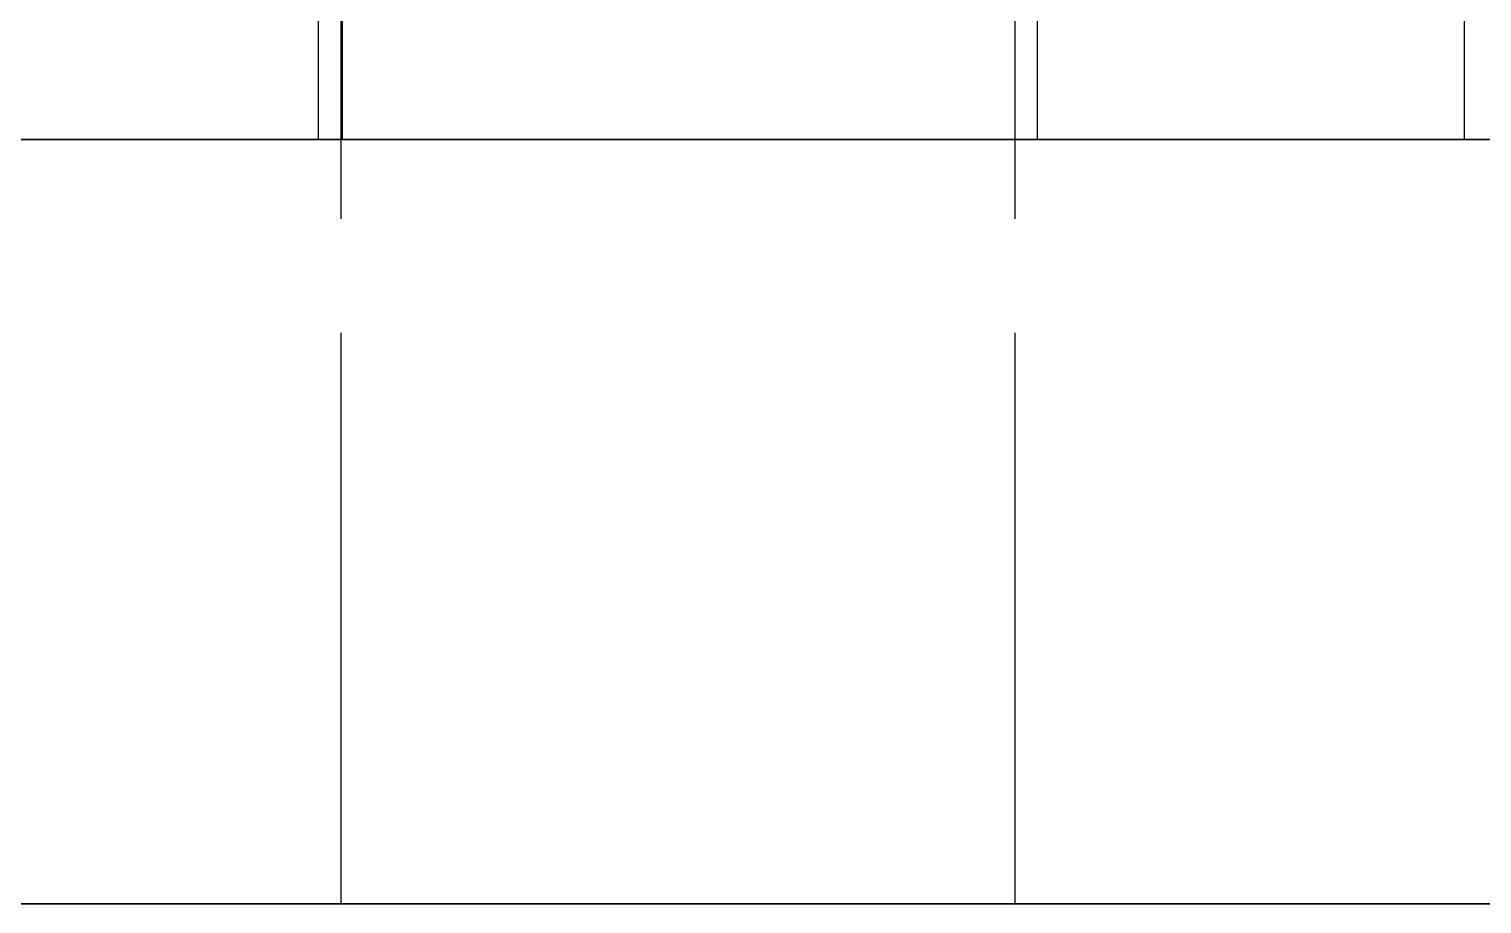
# Model space of a CAD drawing. Header units: millimetres. Extents: x -9 to 243, y -53 to 196.
# Drawn here: x 167.903 to 171.136, y -20.2 to -18.254 of the extents above; entities that cross this region are included whole.
import ezdxf

# ---------------------------------------------------------------- set-up
doc = ezdxf.new("R2010")
doc.units = ezdxf.units.MM
doc.linetypes.add('DASHED', pattern=[1.524, 1.27, -0.254])
doc.layers.add('HIDDEN', color=8, linetype='DASHED')
doc.layers.add('VISIBLE', color=7, linetype='CONTINUOUS')

msp = doc.modelspace()

# ---------------------------------------------------------------- linework, layer by layer
at = {"layer": 'HIDDEN'}
for points in [[(168.59694, -20.2), (168.59694, -15.3)], [(170.09694, -20.2), (170.09694, -15.3)], [(168.54694, -18.5), (168.54694, -15.4)], [(170.14694, -18.5), (170.14694, -15.4)], [(168.6, -18.5), (168.6, -18)], [(171.20215, -18.5), (171.05938, -18.5), (170.9166, -18.5), (170.77382, -18.5), (170.63105, -18.5), (170.48827, -18.5), (170.34549, -18.5), (170.20272, -18.5), (170.05994, -18.5), (169.91716, -18.5), (169.77439, -18.5), (169.63161, -18.5), (169.48883, -18.5), (169.34606, -18.5), (169.20328, -18.5), (169.0605, -18.5), (168.91773, -18.5), (168.77495, -18.5), (168.63217, -18.5), (168.4894, -18.5), (168.34662, -18.5), (168.20384, -18.5), (168.06107, -18.5), (167.91829, -18.5), (167.77551, -18.5)], [(171.23497, -18.5), (171.12501, -18.5), (171.01505, -18.5), (170.9051, -18.5), (170.79514, -18.5), (170.68518, -18.5), (170.57522, -18.5), (170.46526, -18.5), (170.35531, -18.5), (170.24535, -18.5), (170.13539, -18.5), (170.02543, -18.5), (169.91547, -18.5), (169.80552, -18.5), (169.69556, -18.5), (169.5856, -18.5), (169.47564, -18.5), (169.36568, -18.5), (169.25573, -18.5), (169.14577, -18.5), (169.03581, -18.5), (168.92585, -18.5), (168.81589, -18.5), (168.70594, -18.5), (168.59598, -18.5), (168.48602, -18.5), (168.37606, -18.5), (168.2661, -18.5), (168.15615, -18.5), (168.04619, -18.5), (167.93623, -18.5), (167.82627, -18.5)], [(171.21288, -18.5), (171.07368, -18.5), (170.93448, -18.5), (170.79527, -18.5), (170.65607, -18.5), (170.51687, -18.5), (170.37766, -18.5), (170.23846, -18.5), (170.09926, -18.5), (169.96006, -18.5), (169.82085, -18.5), (169.68165, -18.5), (169.54245, -18.5), (169.40324, -18.5), (169.26404, -18.5), (169.12484, -18.5), (168.98563, -18.5), (168.84643, -18.5), (168.70723, -18.5), (168.56803, -18.5), (168.42882, -18.5), (168.28962, -18.5), (168.15042, -18.5), (168.01121, -18.5), (167.87201, -18.5)], [(171.09694, -18.5), (171.04139, -18.5), (170.98583, -18.5), (170.93028, -18.5), (170.87472, -18.5), (170.81917, -18.5), (170.76361, -18.5), (170.70806, -18.5), (170.6525, -18.5), (170.59694, -18.5), (170.54139, -18.5), (170.48583, -18.5), (170.43028, -18.5), (170.37472, -18.5), (170.31917, -18.5), (170.26361, -18.5), (170.20806, -18.5), (170.1525, -18.5), (170.09694, -18.5), (170.04139, -18.5), (169.98583, -18.5), (169.93028, -18.5), (169.87472, -18.5), (169.81917, -18.5), (169.76361, -18.5), (169.70806, -18.5), (169.6525, -18.5), (169.59694, -18.5), (169.54139, -18.5), (169.48583, -18.5), (169.43028, -18.5), (169.37472, -18.5), (169.31917, -18.5), (169.26361, -18.5), (169.20806, -18.5), (169.1525, -18.5), (169.09694, -18.5), (169.04139, -18.5), (168.98583, -18.5), (168.93028, -18.5), (168.87472, -18.5), (168.81917, -18.5), (168.76361, -18.5), (168.70806, -18.5), (168.6525, -18.5), (168.59694, -18.5), (168.54139, -18.5), (168.48583, -18.5), (168.43028, -18.5), (168.37472, -18.5), (168.31917, -18.5), (168.26361, -18.5), (168.20806, -18.5), (168.1525, -18.5), (168.09694, -18.5), (168.04139, -18.5), (167.98583, -18.5), (167.93028, -18.5), (167.87472, -18.5)], [(168.6, -18.5), (168.54444, -18.5), (168.48889, -18.5), (168.43333, -18.5), (168.37778, -18.5), (168.32222, -18.5), (168.26667, -18.5), (168.21111, -18.5), (168.15556, -18.5), (168.1, -18.5), (168.04444, -18.5), (167.98889, -18.5), (167.93333, -18.5), (167.87778, -18.5)], [(167.88889, -18.5), (167.92538, -18.5), (167.96188, -18.5), (167.99837, -18.5), (168.03486, -18.5), (168.07136, -18.5), (168.10785, -18.5), (168.14434, -18.5), (168.18084, -18.5), (168.21733, -18.5), (168.25382, -18.5), (168.29032, -18.5), (168.32681, -18.5), (168.3633, -18.5), (168.3998, -18.5), (168.43629, -18.5), (168.47278, -18.5), (168.50927, -18.5), (168.54577, -18.5), (168.58226, -18.5), (168.61875, -18.5), (168.65525, -18.5), (168.69174, -18.5), (168.72823, -18.5), (168.76473, -18.5), (168.80122, -18.5), (168.83771, -18.5), (168.87421, -18.5), (168.9107, -18.5), (168.94719, -18.5), (168.98369, -18.5), (169.02018, -18.5), (169.05667, -18.5), (169.09317, -18.5), (169.12966, -18.5), (169.16615, -18.5), (169.20265, -18.5), (169.23914, -18.5), (169.27563, -18.5), (169.31213, -18.5), (169.34862, -18.5), (169.38511, -18.5), (169.42161, -18.5), (169.4581, -18.5), (169.49459, -18.5), (169.53108, -18.5), (169.56758, -18.5), (169.60407, -18.5), (169.64056, -18.5), (169.67706, -18.5), (169.71355, -18.5), (169.75004, -18.5), (169.78654, -18.5), (169.82303, -18.5), (169.85952, -18.5), (169.89602, -18.5)], [(167.89087, -18.5), (167.91451, -18.5), (167.93814, -18.5), (167.96178, -18.5), (167.98542, -18.5), (168.00906, -18.5), (168.03269, -18.5), (168.05633, -18.5), (168.07997, -18.5), (168.10361, -18.5), (168.12725, -18.5), (168.15088, -18.5), (168.17452, -18.5), (168.19816, -18.5), (168.2218, -18.5), (168.24543, -18.5), (168.26907, -18.5), (168.29271, -18.5), (168.31635, -18.5), (168.33999, -18.5), (168.36362, -18.5), (168.38726, -18.5), (168.4109, -18.5), (168.43454, -18.5), (168.45817, -18.5), (168.48181, -18.5), (168.50545, -18.5), (168.52909, -18.5), (168.55272, -18.5), (168.57636, -18.5), (168.6, -18.5)], [(170.14694, -18.5), (170.12155, -18.5), (170.09615, -18.5), (170.07075, -18.5), (170.04536, -18.5), (170.01996, -18.5), (169.99456, -18.5), (169.96917, -18.5), (169.94377, -18.5), (169.91837, -18.5), (169.89298, -18.5), (169.86758, -18.5), (169.84218, -18.5), (169.81679, -18.5), (169.79139, -18.5), (169.76599, -18.5), (169.7406, -18.5), (169.7152, -18.5), (169.6898, -18.5), (169.6644, -18.5), (169.63901, -18.5), (169.61361, -18.5), (169.58821, -18.5), (169.56282, -18.5), (169.53742, -18.5), (169.51202, -18.5), (169.48663, -18.5), (169.46123, -18.5), (169.43583, -18.5), (169.41044, -18.5), (169.38504, -18.5), (169.35964, -18.5), (169.33425, -18.5), (169.30885, -18.5), (169.28345, -18.5), (169.25806, -18.5), (169.23266, -18.5), (169.20726, -18.5), (169.18187, -18.5), (169.15647, -18.5), (169.13107, -18.5), (169.10567, -18.5), (169.08028, -18.5), (169.05488, -18.5), (169.02948, -18.5), (169.00409, -18.5), (168.97869, -18.5), (168.95329, -18.5), (168.9279, -18.5), (168.9025, -18.5), (168.8771, -18.5), (168.85171, -18.5), (168.82631, -18.5), (168.80091, -18.5), (168.77552, -18.5), (168.75012, -18.5), (168.72472, -18.5), (168.69933, -18.5), (168.67393, -18.5), (168.64853, -18.5), (168.62313, -18.5), (168.59774, -18.5), (168.57234, -18.5), (168.54694, -18.5)], [(168.54694, -18.5), (168.56363, -18.5), (168.58031, -18.5), (168.59699, -18.5), (168.61367, -18.5), (168.63036, -18.5), (168.64704, -18.5), (168.66372, -18.5), (168.68041, -18.5), (168.69709, -18.5), (168.71377, -18.5), (168.73045, -18.5), (168.74714, -18.5), (168.76382, -18.5), (168.7805, -18.5), (168.79718, -18.5), (168.81387, -18.5), (168.83055, -18.5), (168.84723, -18.5), (168.86391, -18.5), (168.8806, -18.5), (168.89728, -18.5), (168.91396, -18.5), (168.93064, -18.5), (168.94733, -18.5), (168.96401, -18.5), (168.98069, -18.5), (168.99737, -18.5), (169.01406, -18.5), (169.03074, -18.5), (169.04742, -18.5), (169.06411, -18.5), (169.08079, -18.5), (169.09747, -18.5), (169.11415, -18.5), (169.13084, -18.5), (169.14752, -18.5), (169.1642, -18.5), (169.18088, -18.5), (169.19757, -18.5), (169.21425, -18.5), (169.23093, -18.5), (169.24761, -18.5), (169.2643, -18.5), (169.28098, -18.5), (169.29766, -18.5), (169.31434, -18.5), (169.33103, -18.5), (169.34771, -18.5), (169.36439, -18.5), (169.38108, -18.5), (169.39776, -18.5), (169.41444, -18.5), (169.43112, -18.5), (169.44781, -18.5), (169.46449, -18.5), (169.48117, -18.5), (169.49785, -18.5), (169.51454, -18.5), (169.53122, -18.5), (169.5479, -18.5), (169.56458, -18.5), (169.58127, -18.5), (169.59795, -18.5)], [(170.09694, -18.5), (170.07313, -18.5), (170.04933, -18.5), (170.02552, -18.5), (170.00171, -18.5), (169.9779, -18.5), (169.95409, -18.5), (169.93028, -18.5), (169.90647, -18.5), (169.88266, -18.5), (169.85885, -18.5), (169.83504, -18.5), (169.81123, -18.5), (169.78742, -18.5), (169.76361, -18.5), (169.7398, -18.5), (169.71599, -18.5), (169.69218, -18.5), (169.66837, -18.5), (169.64456, -18.5), (169.62075, -18.5), (169.59694, -18.5), (169.57313, -18.5), (169.54933, -18.5), (169.52552, -18.5), (169.50171, -18.5), (169.4779, -18.5), (169.45409, -18.5), (169.43028, -18.5), (169.40647, -18.5), (169.38266, -18.5), (169.35885, -18.5), (169.33504, -18.5), (169.31123, -18.5), (169.28742, -18.5), (169.26361, -18.5), (169.2398, -18.5), (169.21599, -18.5), (169.19218, -18.5), (169.16837, -18.5), (169.14456, -18.5), (169.12075, -18.5), (169.09694, -18.5), (169.07313, -18.5), (169.04933, -18.5), (169.02552, -18.5), (169.00171, -18.5), (168.9779, -18.5), (168.95409, -18.5), (168.93028, -18.5), (168.90647, -18.5), (168.88266, -18.5), (168.85885, -18.5), (168.83504, -18.5), (168.81123, -18.5), (168.78742, -18.5), (168.76361, -18.5), (168.7398, -18.5), (168.71599, -18.5), (168.69218, -18.5), (168.66837, -18.5), (168.64456, -18.5), (168.62075, -18.5), (168.59694, -18.5)], [(168.59694, -18.5), (168.60885, -18.5), (168.62075, -18.5), (168.63266, -18.5), (168.64456, -18.5), (168.65647, -18.5), (168.66837, -18.5), (168.68028, -18.5), (168.69218, -18.5), (168.70409, -18.5), (168.71599, -18.5), (168.7279, -18.5), (168.7398, -18.5), (168.75171, -18.5), (168.76361, -18.5), (168.77552, -18.5), (168.78742, -18.5), (168.79933, -18.5), (168.81123, -18.5), (168.82313, -18.5), (168.83504, -18.5), (168.84694, -18.5), (168.85885, -18.5), (168.87075, -18.5), (168.88266, -18.5), (168.89456, -18.5), (168.90647, -18.5), (168.91837, -18.5), (168.93028, -18.5), (168.94218, -18.5), (168.95409, -18.5), (168.96599, -18.5), (168.9779, -18.5), (168.9898, -18.5), (169.00171, -18.5), (169.01361, -18.5), (169.02552, -18.5), (169.03742, -18.5), (169.04933, -18.5), (169.06123, -18.5), (169.07313, -18.5), (169.08504, -18.5), (169.09694, -18.5), (169.10885, -18.5), (169.12075, -18.5), (169.13266, -18.5), (169.14456, -18.5), (169.15647, -18.5), (169.16837, -18.5), (169.18028, -18.5), (169.19218, -18.5), (169.20409, -18.5), (169.21599, -18.5), (169.2279, -18.5), (169.2398, -18.5), (169.25171, -18.5), (169.26361, -18.5), (169.27552, -18.5), (169.28742, -18.5), (169.29933, -18.5), (169.31123, -18.5), (169.32313, -18.5), (169.33504, -18.5), (169.34694, -18.5)], [(168.59694, -20.2), (168.59694, -18.5)], [(169.34694, -18.5), (169.35885, -18.5), (169.37075, -18.5), (169.38266, -18.5), (169.39456, -18.5), (169.40647, -18.5), (169.41837, -18.5), (169.43028, -18.5), (169.44218, -18.5), (169.45409, -18.5), (169.46599, -18.5), (169.4779, -18.5), (169.4898, -18.5), (169.50171, -18.5), (169.51361, -18.5), (169.52552, -18.5), (169.53742, -18.5), (169.54933, -18.5), (169.56123, -18.5), (169.57313, -18.5), (169.58504, -18.5), (169.59694, -18.5), (169.60885, -18.5), (169.62075, -18.5), (169.63266, -18.5), (169.64456, -18.5), (169.65647, -18.5), (169.66837, -18.5), (169.68028, -18.5), (169.69218, -18.5), (169.70409, -18.5), (169.71599, -18.5), (169.7279, -18.5), (169.7398, -18.5), (169.75171, -18.5), (169.76361, -18.5), (169.77552, -18.5), (169.78742, -18.5), (169.79933, -18.5), (169.81123, -18.5), (169.82313, -18.5), (169.83504, -18.5), (169.84694, -18.5), (169.85885, -18.5), (169.87075, -18.5), (169.88266, -18.5), (169.89456, -18.5), (169.90647, -18.5), (169.91837, -18.5), (169.93028, -18.5), (169.94218, -18.5), (169.95409, -18.5), (169.96599, -18.5), (169.9779, -18.5), (169.9898, -18.5), (170.00171, -18.5), (170.01361, -18.5), (170.02552, -18.5), (170.03742, -18.5), (170.04933, -18.5), (170.06123, -18.5), (170.07313, -18.5), (170.08504, -18.5), (170.09694, -18.5)], [(169.59795, -18.5), (169.60666, -18.5), (169.61538, -18.5), (169.62409, -18.5), (169.63281, -18.5), (169.64152, -18.5), (169.65023, -18.5), (169.65895, -18.5), (169.66766, -18.5), (169.67638, -18.5), (169.68509, -18.5), (169.69381, -18.5), (169.70252, -18.5), (169.71123, -18.5), (169.71995, -18.5), (169.72866, -18.5), (169.73738, -18.5), (169.74609, -18.5), (169.7548, -18.5), (169.76352, -18.5), (169.77223, -18.5), (169.78095, -18.5), (169.78966, -18.5), (169.79838, -18.5), (169.80709, -18.5), (169.8158, -18.5), (169.82452, -18.5), (169.83323, -18.5), (169.84195, -18.5), (169.85066, -18.5), (169.85938, -18.5), (169.86809, -18.5), (169.8768, -18.5), (169.88552, -18.5), (169.89423, -18.5), (169.90295, -18.5), (169.91166, -18.5), (169.92037, -18.5), (169.92909, -18.5), (169.9378, -18.5), (169.94652, -18.5), (169.95523, -18.5), (169.96395, -18.5), (169.97266, -18.5), (169.98137, -18.5), (169.99009, -18.5), (169.9988, -18.5), (170.00752, -18.5), (170.01623, -18.5), (170.02495, -18.5), (170.03366, -18.5), (170.04237, -18.5), (170.05109, -18.5), (170.0598, -18.5), (170.06852, -18.5), (170.07723, -18.5), (170.08594, -18.5), (170.09466, -18.5), (170.10337, -18.5), (170.11209, -18.5), (170.1208, -18.5), (170.12952, -18.5), (170.13823, -18.5), (170.14694, -18.5)], [(169.89602, -18.5), (169.91508, -18.5), (169.93414, -18.5), (169.9532, -18.5), (169.97227, -18.5), (169.99133, -18.5), (170.01039, -18.5), (170.02945, -18.5), (170.04852, -18.5), (170.06758, -18.5), (170.08664, -18.5), (170.1057, -18.5), (170.12477, -18.5), (170.14383, -18.5), (170.16289, -18.5), (170.18195, -18.5), (170.20101, -18.5), (170.22008, -18.5), (170.23914, -18.5), (170.2582, -18.5), (170.27726, -18.5), (170.29633, -18.5), (170.31539, -18.5), (170.33445, -18.5), (170.35351, -18.5), (170.37258, -18.5), (170.39164, -18.5), (170.4107, -18.5), (170.42976, -18.5), (170.44882, -18.5), (170.46789, -18.5), (170.48695, -18.5), (170.50601, -18.5), (170.52507, -18.5), (170.54414, -18.5), (170.5632, -18.5), (170.58226, -18.5), (170.60132, -18.5), (170.62039, -18.5), (170.63945, -18.5), (170.65851, -18.5), (170.67757, -18.5), (170.69664, -18.5), (170.7157, -18.5), (170.73476, -18.5), (170.75382, -18.5), (170.77288, -18.5), (170.79195, -18.5), (170.81101, -18.5), (170.83007, -18.5), (170.84913, -18.5), (170.8682, -18.5), (170.88726, -18.5), (170.90632, -18.5), (170.92538, -18.5), (170.94445, -18.5), (170.96351, -18.5), (170.98257, -18.5), (171.00163, -18.5), (171.0207, -18.5), (171.03976, -18.5), (171.05882, -18.5), (171.07788, -18.5), (171.09694, -18.5)], [(170.09694, -20.2), (170.09694, -18.5)], [(94.75, -20.2), (200.25, -20.2)], [(164.58214, -20.2), (165.1625, -20.2), (165.74286, -20.2), (166.32321, -20.2), (166.90357, -20.2), (167.48393, -20.2), (168.06429, -20.2), (168.64464, -20.2), (169.225, -20.2), (169.80536, -20.2), (170.38571, -20.2), (170.96607, -20.2), (171.54643, -20.2)], [(171.54643, -20.2), (170.96607, -20.2), (170.38571, -20.2), (169.80536, -20.2), (169.225, -20.2), (168.64464, -20.2), (168.06429, -20.2), (167.48393, -20.2), (166.90357, -20.2), (166.32321, -20.2), (165.74286, -20.2), (165.1625, -20.2), (164.58214, -20.2)], [(170.09694, -20.2), (170.07313, -20.2), (170.04933, -20.2), (170.02552, -20.2), (170.00171, -20.2), (169.9779, -20.2), (169.95409, -20.2), (169.93028, -20.2), (169.90647, -20.2), (169.88266, -20.2), (169.85885, -20.2), (169.83504, -20.2), (169.81123, -20.2), (169.78742, -20.2), (169.76361, -20.2), (169.7398, -20.2), (169.71599, -20.2), (169.69218, -20.2), (169.66837, -20.2), (169.64456, -20.2), (169.62075, -20.2), (169.59694, -20.2), (169.57313, -20.2), (169.54933, -20.2), (169.52552, -20.2), (169.50171, -20.2), (169.4779, -20.2), (169.45409, -20.2), (169.43028, -20.2), (169.40647, -20.2), (169.38266, -20.2), (169.35885, -20.2), (169.33504, -20.2), (169.31123, -20.2), (169.28742, -20.2), (169.26361, -20.2), (169.2398, -20.2), (169.21599, -20.2), (169.19218, -20.2), (169.16837, -20.2), (169.14456, -20.2), (169.12075, -20.2), (169.09694, -20.2), (169.07313, -20.2), (169.04933, -20.2), (169.02552, -20.2), (169.00171, -20.2), (168.9779, -20.2), (168.95409, -20.2), (168.93028, -20.2), (168.90647, -20.2), (168.88266, -20.2), (168.85885, -20.2), (168.83504, -20.2), (168.81123, -20.2), (168.78742, -20.2), (168.76361, -20.2), (168.7398, -20.2), (168.71599, -20.2), (168.69218, -20.2), (168.66837, -20.2), (168.64456, -20.2), (168.62075, -20.2), (168.59694, -20.2)], [(168.59694, -20.2), (168.60885, -20.2), (168.62075, -20.2), (168.63266, -20.2), (168.64456, -20.2), (168.65647, -20.2), (168.66837, -20.2), (168.68028, -20.2), (168.69218, -20.2), (168.70409, -20.2), (168.71599, -20.2), (168.7279, -20.2), (168.7398, -20.2), (168.75171, -20.2), (168.76361, -20.2), (168.77552, -20.2), (168.78742, -20.2), (168.79933, -20.2), (168.81123, -20.2), (168.82313, -20.2), (168.83504, -20.2), (168.84694, -20.2), (168.85885, -20.2), (168.87075, -20.2), (168.88266, -20.2), (168.89456, -20.2), (168.90647, -20.2), (168.91837, -20.2), (168.93028, -20.2), (168.94218, -20.2), (168.95409, -20.2), (168.96599, -20.2), (168.9779, -20.2), (168.9898, -20.2), (169.00171, -20.2), (169.01361, -20.2), (169.02552, -20.2), (169.03742, -20.2), (169.04933, -20.2), (169.06123, -20.2), (169.07313, -20.2), (169.08504, -20.2), (169.09694, -20.2), (169.10885, -20.2), (169.12075, -20.2), (169.13266, -20.2), (169.14456, -20.2), (169.15647, -20.2), (169.16837, -20.2), (169.18028, -20.2), (169.19218, -20.2), (169.20409, -20.2), (169.21599, -20.2), (169.2279, -20.2), (169.2398, -20.2), (169.25171, -20.2), (169.26361, -20.2), (169.27552, -20.2), (169.28742, -20.2), (169.29933, -20.2), (169.31123, -20.2), (169.32313, -20.2), (169.33504, -20.2), (169.34694, -20.2)], [(170.09694, -20.2), (170.07313, -20.2), (170.04933, -20.2), (170.02552, -20.2), (170.00171, -20.2), (169.9779, -20.2), (169.95409, -20.2), (169.93028, -20.2), (169.90647, -20.2), (169.88266, -20.2), (169.85885, -20.2), (169.83504, -20.2), (169.81123, -20.2), (169.78742, -20.2), (169.76361, -20.2), (169.7398, -20.2), (169.71599, -20.2), (169.69218, -20.2), (169.66837, -20.2), (169.64456, -20.2), (169.62075, -20.2), (169.59694, -20.2), (169.57313, -20.2), (169.54933, -20.2), (169.52552, -20.2), (169.50171, -20.2), (169.4779, -20.2), (169.45409, -20.2), (169.43028, -20.2), (169.40647, -20.2), (169.38266, -20.2), (169.35885, -20.2), (169.33504, -20.2), (169.31123, -20.2), (169.28742, -20.2), (169.26361, -20.2), (169.2398, -20.2), (169.21599, -20.2), (169.19218, -20.2), (169.16837, -20.2), (169.14456, -20.2), (169.12075, -20.2), (169.09694, -20.2), (169.07313, -20.2), (169.04933, -20.2), (169.02552, -20.2), (169.00171, -20.2), (168.9779, -20.2), (168.95409, -20.2), (168.93028, -20.2), (168.90647, -20.2), (168.88266, -20.2), (168.85885, -20.2), (168.83504, -20.2), (168.81123, -20.2), (168.78742, -20.2), (168.76361, -20.2), (168.7398, -20.2), (168.71599, -20.2), (168.69218, -20.2), (168.66837, -20.2), (168.64456, -20.2), (168.62075, -20.2), (168.59694, -20.2)], [(168.59694, -20.2), (168.60885, -20.2), (168.62075, -20.2), (168.63266, -20.2), (168.64456, -20.2), (168.65647, -20.2), (168.66837, -20.2), (168.68028, -20.2), (168.69218, -20.2), (168.70409, -20.2), (168.71599, -20.2), (168.7279, -20.2), (168.7398, -20.2), (168.75171, -20.2), (168.76361, -20.2), (168.77552, -20.2), (168.78742, -20.2), (168.79933, -20.2), (168.81123, -20.2), (168.82313, -20.2), (168.83504, -20.2), (168.84694, -20.2), (168.85885, -20.2), (168.87075, -20.2), (168.88266, -20.2), (168.89456, -20.2), (168.90647, -20.2), (168.91837, -20.2), (168.93028, -20.2), (168.94218, -20.2), (168.95409, -20.2), (168.96599, -20.2), (168.9779, -20.2), (168.9898, -20.2), (169.00171, -20.2), (169.01361, -20.2), (169.02552, -20.2), (169.03742, -20.2), (169.04933, -20.2), (169.06123, -20.2), (169.07313, -20.2), (169.08504, -20.2), (169.09694, -20.2), (169.10885, -20.2), (169.12075, -20.2), (169.13266, -20.2), (169.14456, -20.2), (169.15647, -20.2), (169.16837, -20.2), (169.18028, -20.2), (169.19218, -20.2), (169.20409, -20.2), (169.21599, -20.2), (169.2279, -20.2), (169.2398, -20.2), (169.25171, -20.2), (169.26361, -20.2), (169.27552, -20.2), (169.28742, -20.2), (169.29933, -20.2), (169.31123, -20.2), (169.32313, -20.2), (169.33504, -20.2), (169.34694, -20.2)], [(169.34694, -20.2), (169.35885, -20.2), (169.37075, -20.2), (169.38266, -20.2), (169.39456, -20.2), (169.40647, -20.2), (169.41837, -20.2), (169.43028, -20.2), (169.44218, -20.2), (169.45409, -20.2), (169.46599, -20.2), (169.4779, -20.2), (169.4898, -20.2), (169.50171, -20.2), (169.51361, -20.2), (169.52552, -20.2), (169.53742, -20.2), (169.54933, -20.2), (169.56123, -20.2), (169.57313, -20.2), (169.58504, -20.2), (169.59694, -20.2), (169.60885, -20.2), (169.62075, -20.2), (169.63266, -20.2), (169.64456, -20.2), (169.65647, -20.2), (169.66837, -20.2), (169.68028, -20.2), (169.69218, -20.2), (169.70409, -20.2), (169.71599, -20.2), (169.7279, -20.2), (169.7398, -20.2), (169.75171, -20.2), (169.76361, -20.2), (169.77552, -20.2), (169.78742, -20.2), (169.79933, -20.2), (169.81123, -20.2), (169.82313, -20.2), (169.83504, -20.2), (169.84694, -20.2), (169.85885, -20.2), (169.87075, -20.2), (169.88266, -20.2), (169.89456, -20.2), (169.90647, -20.2), (169.91837, -20.2), (169.93028, -20.2), (169.94218, -20.2), (169.95409, -20.2), (169.96599, -20.2), (169.9779, -20.2), (169.9898, -20.2), (170.00171, -20.2), (170.01361, -20.2), (170.02552, -20.2), (170.03742, -20.2), (170.04933, -20.2), (170.06123, -20.2), (170.07313, -20.2), (170.08504, -20.2), (170.09694, -20.2)], [(169.34694, -20.2), (169.35885, -20.2), (169.37075, -20.2), (169.38266, -20.2), (169.39456, -20.2), (169.40647, -20.2), (169.41837, -20.2), (169.43028, -20.2), (169.44218, -20.2), (169.45409, -20.2), (169.46599, -20.2), (169.4779, -20.2), (169.4898, -20.2), (169.50171, -20.2), (169.51361, -20.2), (169.52552, -20.2), (169.53742, -20.2), (169.54933, -20.2), (169.56123, -20.2), (169.57313, -20.2), (169.58504, -20.2), (169.59694, -20.2), (169.60885, -20.2), (169.62075, -20.2), (169.63266, -20.2), (169.64456, -20.2), (169.65647, -20.2), (169.66837, -20.2), (169.68028, -20.2), (169.69218, -20.2), (169.70409, -20.2), (169.71599, -20.2), (169.7279, -20.2), (169.7398, -20.2), (169.75171, -20.2), (169.76361, -20.2), (169.77552, -20.2), (169.78742, -20.2), (169.79933, -20.2), (169.81123, -20.2), (169.82313, -20.2), (169.83504, -20.2), (169.84694, -20.2), (169.85885, -20.2), (169.87075, -20.2), (169.88266, -20.2), (169.89456, -20.2), (169.90647, -20.2), (169.91837, -20.2), (169.93028, -20.2), (169.94218, -20.2), (169.95409, -20.2), (169.96599, -20.2), (169.9779, -20.2), (169.9898, -20.2), (170.00171, -20.2), (170.01361, -20.2), (170.02552, -20.2), (170.03742, -20.2), (170.04933, -20.2), (170.06123, -20.2), (170.07313, -20.2), (170.08504, -20.2), (170.09694, -20.2)]]:
    msp.add_lwpolyline(points, dxfattribs=at)
at = {"layer": 'VISIBLE'}
for points in [[(171.09694, -18.5), (171.09694, -18.2)], [(167.87325, -18.5), (167.96907, -18.5), (168.06489, -18.5), (168.16072, -18.5), (168.25654, -18.5), (168.35237, -18.5), (168.44819, -18.5), (168.54402, -18.5), (168.63984, -18.5), (168.73567, -18.5), (168.83149, -18.5), (168.92731, -18.5), (169.02314, -18.5), (169.11896, -18.5), (169.21479, -18.5), (169.31061, -18.5), (169.40644, -18.5), (169.50226, -18.5), (169.59809, -18.5), (169.69391, -18.5), (169.78973, -18.5), (169.88556, -18.5), (169.98138, -18.5), (170.07721, -18.5), (170.17303, -18.5), (170.26886, -18.5), (170.36468, -18.5), (170.46051, -18.5), (170.55633, -18.5), (170.65215, -18.5), (170.74798, -18.5), (170.8438, -18.5), (170.93963, -18.5), (171.03545, -18.5), (171.13128, -18.5), (171.2271, -18.5)], [(200.25, -20.2), (94.75, -20.2)]]:
    msp.add_lwpolyline(points, dxfattribs=at)

doc.saveas('drawing.dxf')
